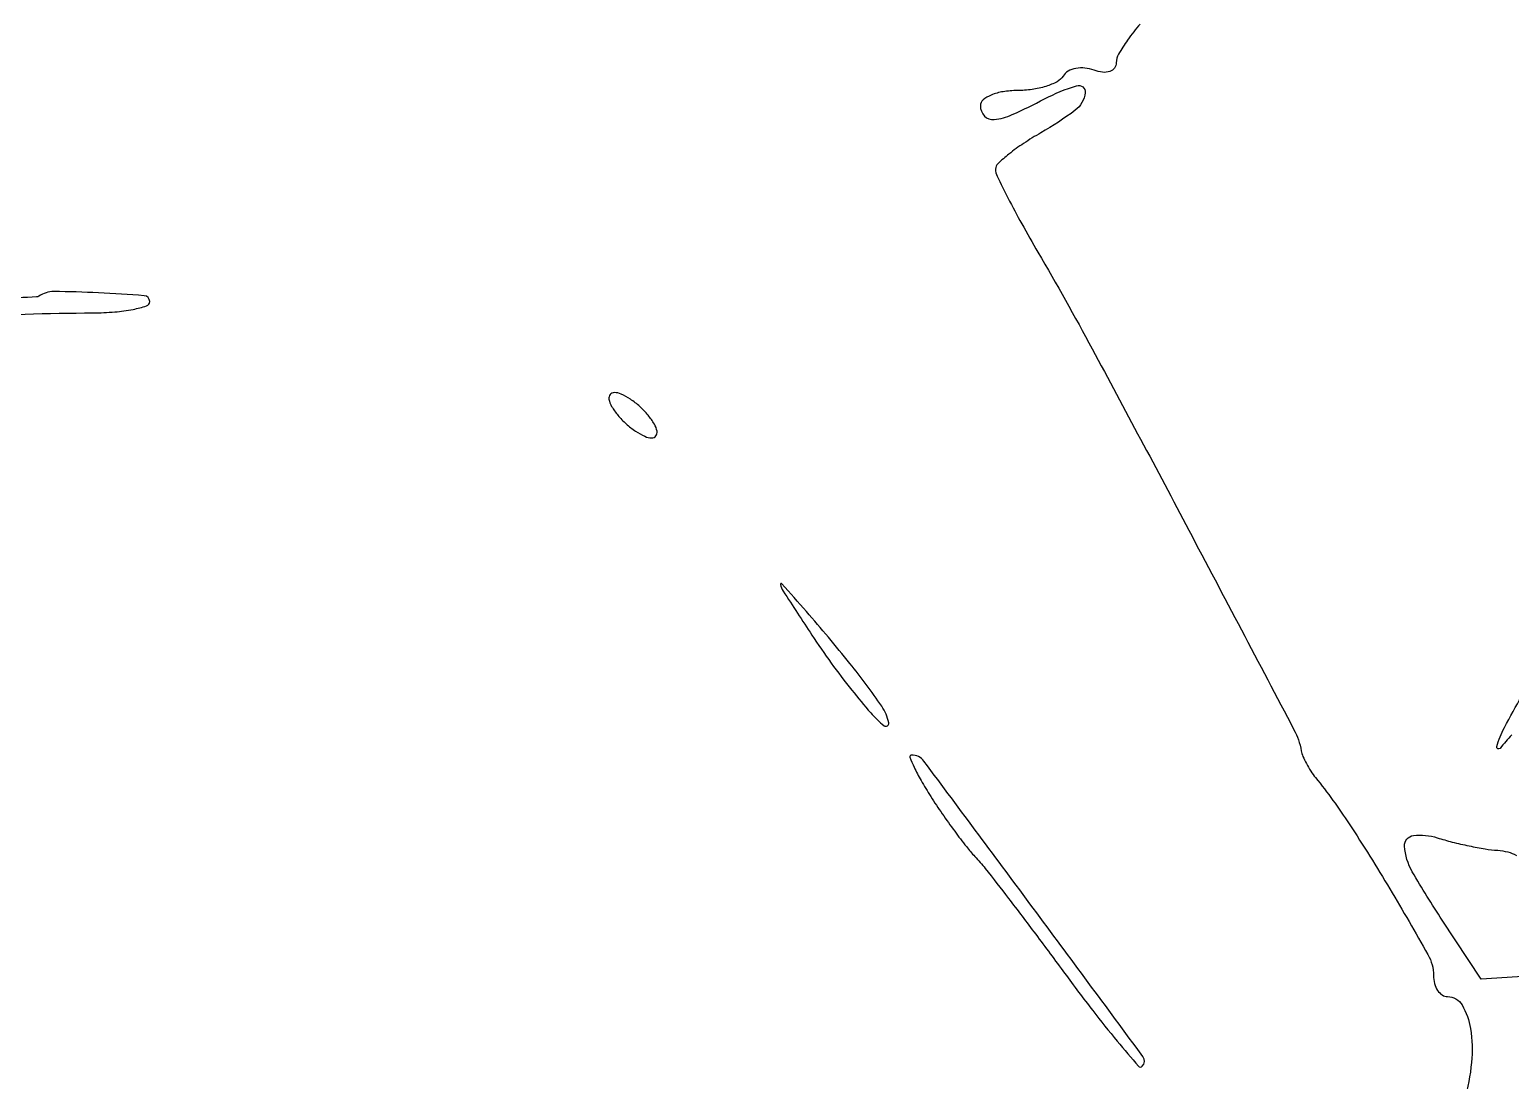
# Model space of a CAD drawing. Extents: x 0 to 848, y 0 to 1200.
# Drawn here: x 287.1 to 385.1, y 573.5 to 643 of the extents above; entities that cross this region are included whole.
import ezdxf

# ---------------------------------------------------------------- set-up
doc = ezdxf.new("R2010")
doc.units = 0

msp = doc.modelspace()

# ---------------------------------------------------------------- linework, layer by layer
for points in [[(360.576069, 643.407334, 0.023477), (359.75019, 642.347455, 0.022876), (359.150956, 641.411029, 0.13163), (359, 640.847557, -0.161925), (358.881106, 640.490054, -0.151513), (358.568782, 640.263322, -0.1104), (358.093748, 640.212162, -0.063531), (357.532025, 640.349337, 0.066719), (356.926665, 640.493102, 0.072258), (356.321649, 640.466258, 0.081026), (355.809536, 640.279146, 0.126981), (355.473008, 639.956326, -0.134458), (355.077984, 639.58839, -0.044295), (354.338546, 639.280921, -0.04038), (353.418688, 639.070566, -0.036041), (352.440983, 639, 0.039081), (351.50628, 638.92683, 0.058208), (350.717039, 638.70625, 0.076538), (350.179376, 638.382793, 0.222681), (350, 638, 0.190219), (350.270186, 637.3155, 0.235109), (350.904843, 637.078731, 0.080292), (352.113128, 637.406638, 0.013895), (354.25, 638.446858, -0.044706), (356.372269, 639.322861, -0.540185), (356.937819, 638.857573, -0.20728), (356.276805, 637.694925, -0.031942), (354.006323, 636.20349, 0.016521), (352.859112, 635.499537, 0.023317), (351.890181, 634.793014, 0.020803), (351.16504, 634.15924, 0.203225), (351.006323, 633.794006, 0.115387), (351.109819, 633.332923, 0.005351), (351.8284, 631.887159, 0.00863), (352.736237, 630.181969, 0.006067), (353.813761, 628.294006, -0.009513), (357.404919, 621.89986, -0.00173), (363.794674, 609.898453, -0.000378), (370.762406, 596.677392, -0.075981), (371.246003, 595.277419, 0.055139), (371.356257, 594.909424, 0.022125), (371.582988, 594.434617, 0.021572), (371.874771, 593.939902, 0.025485), (372.193482, 593.5, -0.024621), (374.422822, 590.434105, -0.010521), (377.109371, 586.134075, -0.005663), (379.635873, 581.782919, -0.129401), (380, 580.399511, 0.064824), (380.069659, 579.864471, 0.082404), (380.273955, 579.411106, 0.098885), (380.576957, 579.107825, 0.148254), (380.932612, 579, -0.267483), (381.891004, 578.447784, -0.091621), (382.450032, 576.88044, -0.06491), (382.517955, 574.634661, -0.045005), (382.039277, 572.136952, 0.010671)], [(282.254132, 624.011029, -0.011324), (291.25, 624.280374, 0.017953), (292.687444, 624.34249, 0.029121), (293.898438, 624.509827, 0.029035), (294.795425, 624.7423, 0.325615), (295, 625.02313, 0.391459), (294.6388, 625.413784, 0.007346), (291.61556, 625.606372, 0.010648), (288.657642, 625.688121, 0.154609), (287.669764, 625.382044, -0.141369), (287.517265, 625.330428, -0.000079), (282.648806, 625.109582, -0.001025)], [(385.185148, 596.329119, 0.016248), (384.406588, 595.44113, -0.813522), (384.19012, 595.554487, -0.053466), (384.698278, 596.811033, -0.007386), (387.032601, 601.024676, -0.001007)], [(389.331723, 580.557877), (383.163447, 580.154625), (380.581723, 584.055872, -0.015551), (378.598464, 587.265357, -0.115957), (378.086933, 588.970059, -0.397242), (378.670183, 589.668715, -0.106924), (380.25, 589.519601, 0.014786), (381.239378, 589.237696, 0.010798), (382.353125, 588.981133, 0.010927), (383.420102, 588.783709, 0.023556), (384.25, 588.688684, -0.046797), (384.919705, 588.580312, -0.06404), (385.485937, 588.35293, -0.080986)]]:
    msp.add_lwpolyline(points, format="xyb")
for points in [[(326, 617.5, 0.035768), (326.550187, 616.926013, 0.036518), (327.172953, 616.440625, 0.039072), (327.774419, 616.10344, 0.108636), (328.244889, 616, 0.231849), (328.514808, 616.132271, 0.208269), (328.592042, 616.436222, 0.095981), (328.414547, 616.917672, 0.037052), (328, 617.5, 0.035768), (327.449813, 618.073987, 0.036518), (326.827047, 618.559375, 0.039072), (326.225581, 618.89656, 0.108636), (325.755111, 619, 0.231849), (325.485192, 618.867729, 0.208269), (325.407958, 618.563778, 0.095981), (325.585453, 618.082328, 0.037052)], [(338.844758, 602.942483, 0.011625), (340.119879, 601.091892, 0.011578), (341.481321, 599.300008, 0.011487), (342.741954, 597.790691, 0.043806), (343.626539, 596.942483, 0.706583), (343.938266, 597.13507, 0.09654), (343.470331, 598.225517, 0.020173), (341.367519, 601.060565, 0.009926), (338.480084, 604.5, 0.002135), (336.860484, 606.337351, 0.77804), (336.759811, 606.285146, 0.086928), (336.944212, 605.853115, 0.000811)], [(346.713982, 592.25, 0.008569), (347.472942, 591.107778, 0.007691), (348.297843, 589.94984, 0.007734), (349.070132, 588.933607, 0.023884), (349.634237, 588.281369, -0.023945), (350.325074, 587.482403, -0.002447), (351.859073, 585.50656, -0.003052), (353.66194, 583.130922, -0.002431), (355.578977, 580.546478, 0.005762), (357.439244, 578.073183, 0.009724), (359.062456, 576.048743, 0.003801), (360.463496, 574.395104, 0.436326), (360.718868, 574.385535, 0.370946), (360.767011, 575.02646, 0.000597), (353.505381, 584.84822, 0.000732), (346.26626, 594.585279, 0.23679), (345.439645, 595, 0.519391), (345.340058, 594.858335, 0.022147), (345.613609, 594.192188, 0.022059), (346.07316, 593.305251, 0.011795)]]:
    msp.add_lwpolyline(points, format="xyb", close=True)

doc.saveas('drawing.dxf')
